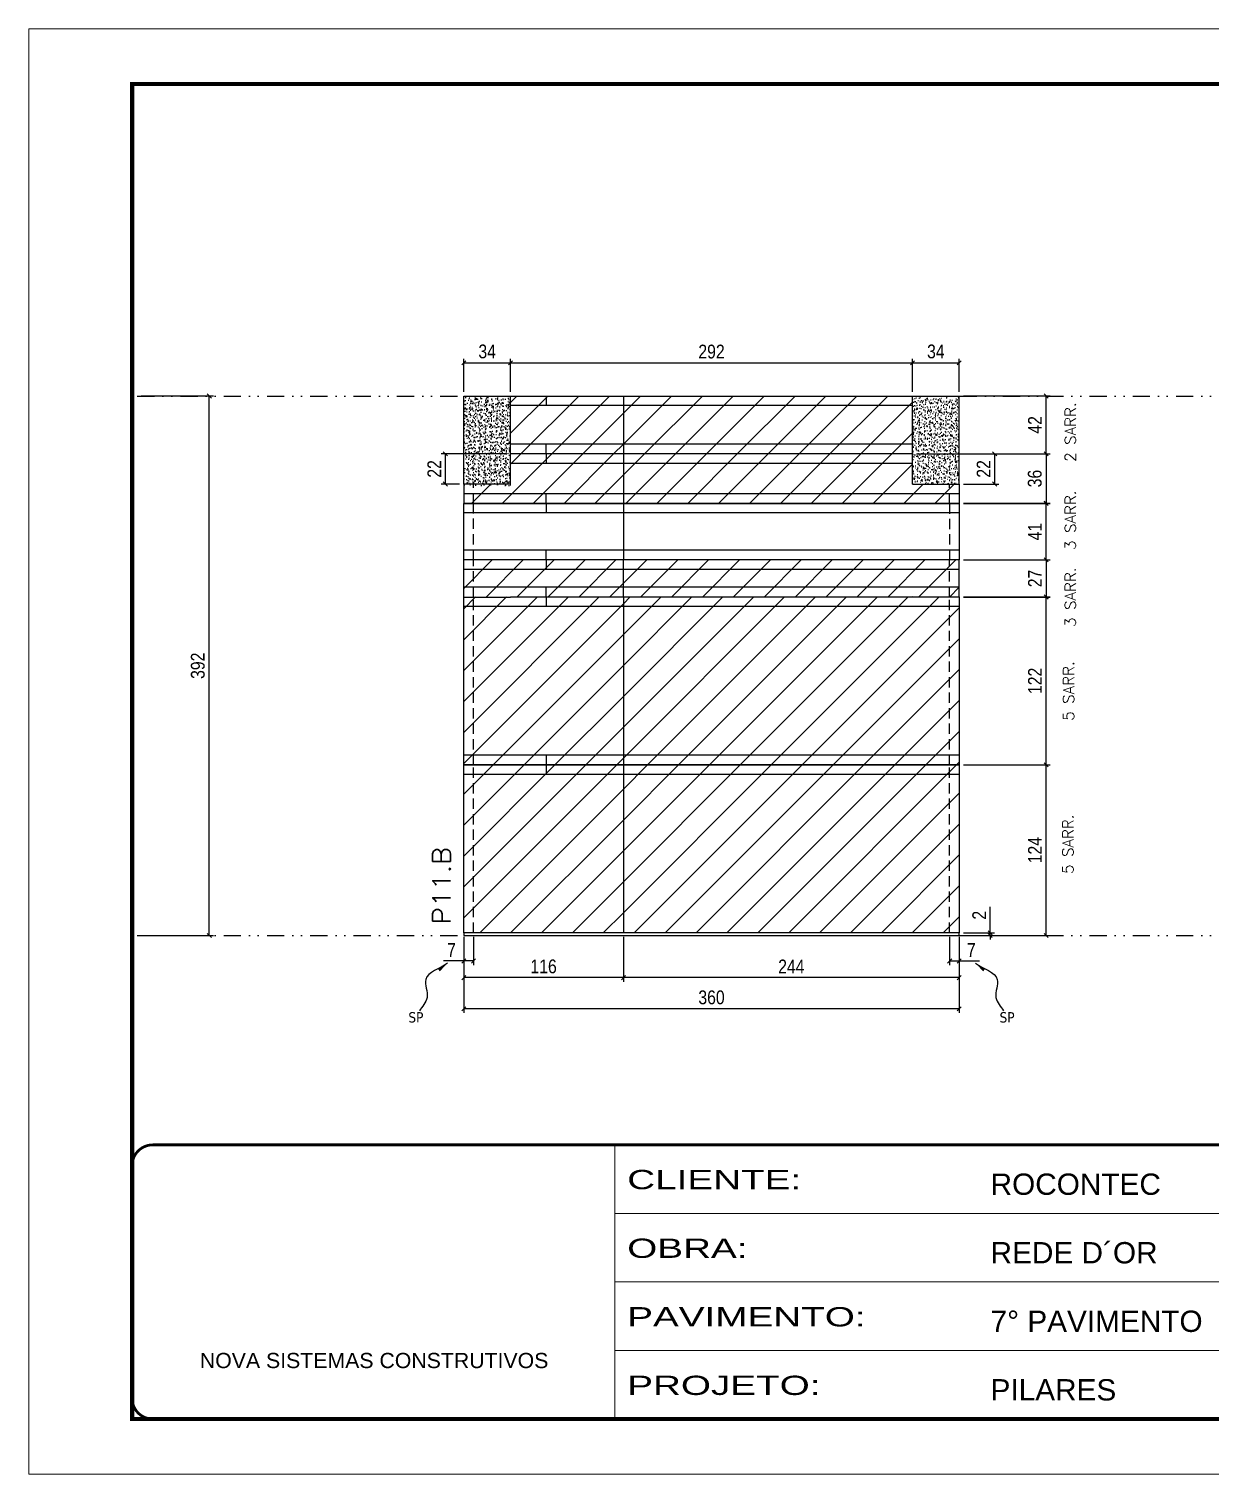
# Model space of a CAD drawing. Extents: x 28748 to 35002, y 14885 to 43501.
# Drawn here: x 31932 to 32790, y 30965 to 32015 of the extents above; entities that cross this region are included whole.
import ezdxf

# ---------------------------------------------------------------- set-up
doc = ezdxf.new("R2010")
doc.units = 0
for name, pattern in [('CONTINUO', [0]), ('DASHED', [0.75, 0.5, -0.25]), ('DIVIDE2', [0.625, 0.25, -0.125, 0, -0.125, 0, -0.125]), ('HIDDEN', [0.375, 0.25, -0.125])]:
    doc.linetypes.add(name, pattern=pattern)
for name, color, linetype in [('COTA', 241, 'Continuous'), ('Nível', 160, 'Continuous'), ('Painéis', 200, 'Continuous'), ('SARR_2.2x7', 40, 'Continuous'), ('Sarrafo de Pressão', 42, 'HIDDEN'), ('texto', 7, 'Continuous')]:
    doc.layers.add(name, color=color, linetype=linetype)
for name, color, linetype, lineweight in [('Folhas', 255, 'Continuous', 9), ('Hachura', 251, 'Continuous', 9), ('SARRAFO DE PRESSAO', 251, 'DASHED', 9), ('Texto Seção', 7, 'Continuous', 15)]:
    doc.layers.add(name, color=color, linetype=linetype, lineweight=lineweight)
doc.styles.add('ARIAL', font='arial.ttf')
doc.styles.add('COTA TECNICA', font='techl___.ttf', dxfattribs={"height": 10})
doc.styles.add('COTA TECNICA-50', font='techl___.ttf', dxfattribs={"height": 10})
doc.styles.add('REGUA-120', font='ROMANS.shx', dxfattribs={"height": 15})
doc.styles.add('ROMANS', font='romans.shx')
doc.styles.get("Standard").update_dxf_attribs({"font": 'arial.ttf'})
doc.styles.add('Tecnologia', font='')
doc.styles.get('Tecnologia').set_extended_font_data('Forgotten Futurist')
doc.dimstyles.new('COTA PAINEL-50', dxfattribs={"dimtxt": 10, "dimasz": 3, "dimexe": 3, "dimexo": 3, "dimgap": 3, "dimtad": 1, "dimdec": 1, "dimzin": 12, "dimdsep": 46, "dimtxsty": 'COTA TECNICA-50', "dimblk1": 'OBLIQUE', "dimblk2": 'OBLIQUE', "dimsah": 1, "dimcen": 0.9, "dimclrd": 4, "dimclre": 4, "dimclrt": 240, "dimadec": 1, "dimazin": 3, "dimtfac": 1, "dimtdec": 1, "dimtmove": 0, "dimatfit": 3, "dimfxl": 1, "dimtolj": 1, "dimtzin": 12, "dimarcsym": 0})
doc.dimstyles.new('PAINEL', dxfattribs={"dimtxt": 10, "dimasz": 3, "dimexe": 3, "dimexo": 3, "dimgap": 3, "dimtad": 1, "dimdec": 1, "dimzin": 12, "dimdsep": 46, "dimtxsty": 'COTA TECNICA', "dimblk1": 'OBLIQUE', "dimblk2": 'OBLIQUE', "dimsah": 1, "dimcen": 0.9, "dimclrd": 4, "dimclre": 4, "dimclrt": 240, "dimadec": 1, "dimazin": 3, "dimtfac": 1, "dimtdec": 1, "dimtmove": 0, "dimatfit": 3, "dimfxl": 1, "dimtolj": 1, "dimtzin": 12, "dimarcsym": 0})
doc.dimstyles.get("Standard").update_dxf_attribs({"dimtxt": 0.18, "dimasz": 0.18, "dimexe": 0.18, "dimexo": 0.0625, "dimgap": 0.09, "dimtad": 0, "dimtih": 1, "dimtoh": 1, "dimdec": 4, "dimzin": 0, "dimdsep": 46, "dimtxsty": 'Standard', "dimcen": 0.09, "dimadec": 0, "dimazin": 0, "dimtfac": 1, "dimtdec": 4, "dimtofl": 0, "dimtmove": 0, "dimatfit": 3, "dimfxl": 1, "dimtolj": 1, "dimtzin": 0, "dimarcsym": 0})
pattern_1 = [(50, (0.001, 54), (5.46554007, -0.47817257), [0.5715, -6.2865]), (355, (0.001, 54), (-1.05730264, 5.73170536), [0.4572, -5.0292175]), (100.451445, (0.4565, 53.96), (4.4082374, 5.25353256), [0.48570026, -5.34270734]), (46.1842, (0.001, 55.524), (8.1323712, -1.2612698), [0.85725, -9.42975]), (96.635558, (0.679, 55.419), (7.122124, 7.4227837), [0.7285507, -8.0140682]), (351.184151, (0.001, 55.524), (7.122124, 7.4227837), [0.685799, -7.543792]), (21, (0.763, 55.143), (4.54843174, -3.06795595), [0.5715, -6.2865]), (326, (0.763, 55.143), (1.85406085, 5.525639), [0.4572, -5.0292]), (71.451445, (1.142, 54.8873), (6.4024926, 2.45768307), [0.48570026, -5.3426981]), (37.5, (0.001, 54), (0.0926581, 2.53665117), [0, -4.96824, 0, -5.1054, 0, -5.04825]), (7.5, (0.001, 54), (2.00458988, 3.00541724), [0, -2.91084, 0, -4.85394, 0, -1.92405]), (327.5, (-1.6982, 54), (4.067717855, -0.17186232), [0, -1.905, 0, -5.9436, 0, -7.8867]), (317.5, (-2.4602, 54), (4.44387544, 0.76279473), [0, -2.4765, 0, -3.94716, 0, -5.6007])]
pattern_2 = [(45, (-100272.658, -2076.637), (-11.2253202, 11.2253202), [])]
pattern_3 = [(45, (0.001, 68), (-11.22532, 11.22532), [])]
pattern_4 = [(45, (-2e-11, -78.032), (-11.22532, 11.22532), [])]

# ---------------------------------------------------------------- blocks, each defined once
blk = doc.blocks.new('9999999999')
at = {"color": 30, "linetype": 'CONTINUO'}
for p, q in [((98564.6, 34230.2), (98564.6, 34429.4)), ((98564.6, 34379.6), (99584, 34379.6)), ((98564.6, 34329.8), (99488, 34329.8)), ((98564.6, 34280), (99488, 34280))]:
    blk.add_line(p, q, dxfattribs=at)
at = {"color": 30, "linetype": 'CONTINUO', "const_width": 2}
blk.add_lwpolyline([(99584, 34230.2), (99584, 34414.4, 0.414214), (99569, 34429.4), (98229, 34429.4, 0.414214), (98214, 34414.4), (98214, 34245.2, 0.414214), (98229, 34230.2), (99584, 34230.2)], format="xyb", dxfattribs=at)
at = {"layer": 'Folhas'}
blk.add_lwpolyline([(98139, 34190.2), (99624, 34190.2), (99624, 35240.2), (98139, 35240.2)], close=True, dxfattribs=at)
at = {"layer": 'Folhas', "color": 30, "const_width": 3}
blk.add_lwpolyline([(98214, 34230.2), (99584, 34230.2), (99584, 35200.2), (98214, 35200.2)], close=True, dxfattribs=at)
at = {"color": 7, "linetype": 'Continuous', "ltscale": 5, "style": 'ARIAL'}
for s, height, p in [('ROCONTEC', 15.48, (98837.7, 34393.1)), ('REDE D´OR', 15.48, (98837.7, 34343.3)), ('7° PAVIMENTO', 15.483, (98837.7, 34293.5)), ('NOVA SISTEMAS CONSTRUTIVOS', 11.059, (98263.2, 34267.2)), ('PILARES', 15.48, (98837.7, 34243.7))]:
    blk.add_text(s, height=height, dxfattribs=at).set_placement(p)
at = {"layer": 'Folhas', "color": 7, "style": 'Tecnologia', "width": 1.5}
for s, p in [('CLIENTE:', (98573.7, 34397.2)), ('OBRA:', (98573.7, 34347.3)), ('PAVIMENTO:', (98573.7, 34297.5)), ('PROJETO:', (98573.7, 34247.7))]:
    blk.add_text(s, height=14, dxfattribs=at).set_placement(p)
blk = doc.blocks.new('_Oblique')
at = {"color": 0, "linetype": 'ByBlock', "lineweight": -2}
blk.add_line((-0.5, -0.5), (0.5, 0.5), dxfattribs=at)
blk = doc.blocks.new('*D1778')
at = {"layer": 'COTA', "color": 4, "linetype": 'ByBlock', "lineweight": -2, "transparency": 16777216}
for p, q in [((32013.5, 31748.3), (32065.9, 31748.3)), ((32062.9, 31356.3), (32062.9, 31748.3)), ((32013.5, 31356.3), (32065.9, 31356.3))]:
    blk.add_line(p, q, dxfattribs=at)
at = {"layer": 'Defpoints', "color": 0, "linetype": 'ByBlock', "transparency": 16777216}
for p in [(32010.5, 31748.3), (32062.9, 31748.3), (32010.5, 31356.3)]:
    blk.add_point(p, dxfattribs=at)
at = {"layer": 'COTA', "color": 4, "linetype": 'ByBlock', "lineweight": -2, "transparency": 16777216, "xscale": 3, "yscale": 3, "zscale": 3}
for p, rotation in [((32062.9, 31748.3), 90), ((32062.9, 31356.3), 270)]:
    blk.add_blockref('_Oblique', p, dxfattribs=dict(at, rotation=rotation))
at = {"layer": 'COTA', "color": 240, "linetype": 'ByBlock', "transparency": 16777216, "insert": (32054.6, 31552.3), "char_height": 10, "attachment_point": 5, "rotation": 90, "style": 'COTA TECNICA'}
blk.add_mtext('\\A1;392', dxfattribs=at)
blk = doc.blocks.new('*D2327')
at = {"layer": 'COTA', "color": 4, "lineweight": -2, "transparency": 16777216}
for p, q in [((32247.8, 31355.3), (32247.8, 31300.1)), ((32607.8, 31355.3), (32607.8, 31300.1)), ((32607.8, 31303.1), (32247.8, 31303.1))]:
    blk.add_line(p, q, dxfattribs=at)
at = {"layer": 'Defpoints', "color": 0, "transparency": 16777216}
for p in [(32247.8, 31358.3), (32607.8, 31358.3), (32247.8, 31303.1)]:
    blk.add_point(p, dxfattribs=at)
at = {"layer": 'COTA', "color": 4, "lineweight": -2, "transparency": 16777216, "xscale": 3, "yscale": 3, "zscale": 3, "rotation": 180}
blk.add_blockref('_Oblique', (32247.8, 31303.1), dxfattribs=at)
at = {"layer": 'COTA', "color": 4, "lineweight": -2, "transparency": 16777216, "xscale": 3, "yscale": 3, "zscale": 3}
blk.add_blockref('_Oblique', (32607.8, 31303.1), dxfattribs=at)
at = {"layer": 'COTA', "color": 240, "transparency": 16777216, "insert": (32427.8, 31311.3), "char_height": 10, "attachment_point": 5, "style": 'COTA TECNICA'}
blk.add_mtext('\\A1;360', dxfattribs=at)
blk = doc.blocks.new('*D2328')
at = {"layer": 'COTA', "color": 4, "lineweight": -2, "transparency": 16777216}
for p, q in [((32600.8, 31355.3), (32600.8, 31334.8)), ((32607.8, 31353.3), (32607.8, 31334.8)), ((32600.8, 31337.8), (32607.8, 31337.8)), ((32607.8, 31337.8), (32622.5, 31337.8))]:
    blk.add_line(p, q, dxfattribs=at)
at = {"layer": 'Defpoints', "color": 0, "transparency": 16777216}
for p in [(32600.8, 31358.3), (32607.8, 31356.3), (32607.8, 31337.8)]:
    blk.add_point(p, dxfattribs=at)
at = {"layer": 'COTA', "color": 4, "lineweight": -2, "transparency": 16777216, "xscale": 3, "yscale": 3, "zscale": 3, "rotation": 180}
blk.add_blockref('_Oblique', (32600.8, 31337.8), dxfattribs=at)
at = {"layer": 'COTA', "color": 4, "lineweight": -2, "transparency": 16777216, "xscale": 3, "yscale": 3, "zscale": 3}
blk.add_blockref('_Oblique', (32607.8, 31337.8), dxfattribs=at)
at = {"layer": 'COTA', "color": 240, "transparency": 16777216, "insert": (32616.6, 31345.8), "char_height": 10, "attachment_point": 5, "style": 'COTA TECNICA-50'}
blk.add_mtext('\\A1;7', dxfattribs=at)
blk = doc.blocks.new('*D2329')
at = {"layer": 'COTA', "color": 4, "lineweight": -2, "transparency": 16777216}
for p, q in [((32247.8, 31353.3), (32247.8, 31334.8)), ((32254.8, 31355.3), (32254.8, 31334.8)), ((32247.8, 31337.8), (32233, 31337.8)), ((32254.8, 31337.8), (32247.8, 31337.8))]:
    blk.add_line(p, q, dxfattribs=at)
at = {"layer": 'Defpoints', "color": 0, "transparency": 16777216}
for p in [(32247.8, 31356.3), (32254.8, 31358.3), (32247.8, 31337.8)]:
    blk.add_point(p, dxfattribs=at)
at = {"layer": 'COTA', "color": 4, "lineweight": -2, "transparency": 16777216, "xscale": 3, "yscale": 3, "zscale": 3, "rotation": 180}
blk.add_blockref('_Oblique', (32247.8, 31337.8), dxfattribs=at)
at = {"layer": 'COTA', "color": 4, "lineweight": -2, "transparency": 16777216, "xscale": 3, "yscale": 3, "zscale": 3}
blk.add_blockref('_Oblique', (32254.8, 31337.8), dxfattribs=at)
at = {"layer": 'COTA', "color": 240, "transparency": 16777216, "insert": (32238.9, 31345.8), "char_height": 10, "attachment_point": 5, "style": 'COTA TECNICA-50'}
blk.add_mtext('\\A1;7', dxfattribs=at)
blk = doc.blocks.new('*D2330')
at = {"layer": 'COTA', "color": 4, "lineweight": -2, "transparency": 16777216}
for p, q in [((32610.8, 31480.3), (32673.9, 31480.3)), ((32670.9, 31356.3), (32670.9, 31480.3)), ((32610.8, 31356.3), (32673.9, 31356.3))]:
    blk.add_line(p, q, dxfattribs=at)
at = {"layer": 'Defpoints', "color": 0, "transparency": 16777216}
for p in [(32607.8, 31480.3), (32670.9, 31480.3), (32607.8, 31356.3)]:
    blk.add_point(p, dxfattribs=at)
at = {"layer": 'COTA', "color": 4, "lineweight": -2, "transparency": 16777216, "xscale": 3, "yscale": 3, "zscale": 3}
for p, rotation in [((32670.9, 31480.3), 90), ((32670.9, 31356.3), 270)]:
    blk.add_blockref('_Oblique', p, dxfattribs=dict(at, rotation=rotation))
at = {"layer": 'COTA', "color": 240, "transparency": 16777216, "insert": (32662.8, 31418.3), "char_height": 10, "attachment_point": 5, "rotation": 90, "style": 'COTA TECNICA-50'}
blk.add_mtext('\\A1;124', dxfattribs=at)
blk = doc.blocks.new('*D2331')
at = {"layer": 'COTA', "color": 4, "lineweight": -2, "transparency": 16777216}
for p, q in [((32630.3, 31358.3), (32630.3, 31377.1)), ((32610.8, 31358.3), (32633.3, 31358.3)), ((32610.8, 31356.3), (32633.3, 31356.3)), ((32630.3, 31356.3), (32630.3, 31358.3)), ((32630.3, 31356.3), (32630.3, 31353.3))]:
    blk.add_line(p, q, dxfattribs=at)
at = {"layer": 'Defpoints', "color": 0, "transparency": 16777216}
for p in [(32607.8, 31358.3), (32607.8, 31356.3), (32630.3, 31356.3)]:
    blk.add_point(p, dxfattribs=at)
at = {"layer": 'COTA', "color": 4, "lineweight": -2, "transparency": 16777216, "xscale": 3, "yscale": 3, "zscale": 3}
for p, rotation in [((32630.3, 31358.3), 270), ((32630.3, 31356.3), 90)]:
    blk.add_blockref('_Oblique', p, dxfattribs=dict(at, rotation=rotation))
at = {"layer": 'COTA', "color": 240, "transparency": 16777216, "insert": (32622.3, 31371), "char_height": 10, "attachment_point": 5, "rotation": 90, "style": 'COTA TECNICA-50'}
blk.add_mtext('\\A1;2', dxfattribs=at)
blk = doc.blocks.new('*D2332')
at = {"layer": 'COTA', "color": 4, "linetype": 'ByBlock', "lineweight": -2, "transparency": 16777216}
for p, q in [((32610.8, 31602.3), (32673.9, 31602.3)), ((32670.9, 31480.3), (32670.9, 31602.3)), ((32610.8, 31480.3), (32673.9, 31480.3))]:
    blk.add_line(p, q, dxfattribs=at)
at = {"layer": 'Defpoints', "color": 0, "linetype": 'ByBlock', "transparency": 16777216}
for p in [(32607.8, 31602.3), (32670.9, 31602.3), (32607.8, 31480.3)]:
    blk.add_point(p, dxfattribs=at)
at = {"layer": 'COTA', "color": 4, "linetype": 'ByBlock', "lineweight": -2, "transparency": 16777216, "xscale": 3, "yscale": 3, "zscale": 3}
for p, rotation in [((32670.9, 31602.3), 90), ((32670.9, 31480.3), 270)]:
    blk.add_blockref('_Oblique', p, dxfattribs=dict(at, rotation=rotation))
at = {"layer": 'COTA', "color": 240, "linetype": 'ByBlock', "transparency": 16777216, "insert": (32662.8, 31541.3), "char_height": 10, "attachment_point": 5, "rotation": 90, "style": 'COTA TECNICA'}
blk.add_mtext('\\A1;122', dxfattribs=at)
blk = doc.blocks.new('*D2335')
at = {"layer": 'COTA', "color": 4, "linetype": 'ByBlock', "lineweight": -2, "transparency": 16777216}
for p, q in [((32363.8, 31355.3), (32363.8, 31322.7)), ((32607.8, 31355.3), (32607.8, 31322.7)), ((32607.8, 31325.7), (32363.8, 31325.7))]:
    blk.add_line(p, q, dxfattribs=at)
at = {"layer": 'Defpoints', "color": 0, "linetype": 'ByBlock', "transparency": 16777216}
for p in [(32363.8, 31358.3), (32607.8, 31358.3), (32363.8, 31325.7)]:
    blk.add_point(p, dxfattribs=at)
at = {"layer": 'COTA', "color": 4, "linetype": 'ByBlock', "lineweight": -2, "transparency": 16777216, "xscale": 3, "yscale": 3, "zscale": 3, "rotation": 180}
blk.add_blockref('_Oblique', (32363.8, 31325.7), dxfattribs=at)
at = {"layer": 'COTA', "color": 4, "linetype": 'ByBlock', "lineweight": -2, "transparency": 16777216, "xscale": 3, "yscale": 3, "zscale": 3}
blk.add_blockref('_Oblique', (32607.8, 31325.7), dxfattribs=at)
at = {"layer": 'COTA', "color": 240, "linetype": 'ByBlock', "transparency": 16777216, "insert": (32485.8, 31333.8), "char_height": 10, "attachment_point": 5, "style": 'COTA TECNICA'}
blk.add_mtext('\\A1;244', dxfattribs=at)
blk = doc.blocks.new('*D2336')
at = {"layer": 'COTA', "color": 4, "linetype": 'ByBlock', "lineweight": -2, "transparency": 16777216}
for p, q in [((32247.8, 31353.3), (32247.8, 31322.7)), ((32363.8, 31355.3), (32363.8, 31322.7)), ((32363.8, 31325.7), (32247.8, 31325.7))]:
    blk.add_line(p, q, dxfattribs=at)
at = {"layer": 'Defpoints', "color": 0, "linetype": 'ByBlock', "transparency": 16777216}
for p in [(32247.8, 31356.3), (32363.8, 31358.3), (32247.8, 31325.7)]:
    blk.add_point(p, dxfattribs=at)
at = {"layer": 'COTA', "color": 4, "linetype": 'ByBlock', "lineweight": -2, "transparency": 16777216, "xscale": 3, "yscale": 3, "zscale": 3, "rotation": 180}
blk.add_blockref('_Oblique', (32247.8, 31325.7), dxfattribs=at)
at = {"layer": 'COTA', "color": 4, "linetype": 'ByBlock', "lineweight": -2, "transparency": 16777216, "xscale": 3, "yscale": 3, "zscale": 3}
blk.add_blockref('_Oblique', (32363.8, 31325.7), dxfattribs=at)
at = {"layer": 'COTA', "color": 240, "linetype": 'ByBlock', "transparency": 16777216, "insert": (32305.8, 31333.8), "char_height": 10, "attachment_point": 5, "style": 'COTA TECNICA'}
blk.add_mtext('\\A1;116', dxfattribs=at)
blk = doc.blocks.new('*D2333')
at = {"layer": 'COTA', "color": 4, "lineweight": -2, "transparency": 16777216}
for p, q in [((32576.8, 31706.3), (32673.9, 31706.3)), ((32670.9, 31706.3), (32670.9, 31670.3)), ((32610.8, 31670.3), (32673.9, 31670.3))]:
    blk.add_line(p, q, dxfattribs=at)
at = {"layer": 'Defpoints', "color": 0, "transparency": 16777216}
for p in [(32573.8, 31706.3), (32607.8, 31670.3), (32670.9, 31670.3)]:
    blk.add_point(p, dxfattribs=at)
at = {"layer": 'COTA', "color": 4, "lineweight": -2, "transparency": 16777216, "xscale": 3, "yscale": 3, "zscale": 3}
for p, rotation in [((32670.9, 31706.3), 90), ((32670.9, 31670.3), 270)]:
    blk.add_blockref('_Oblique', p, dxfattribs=dict(at, rotation=rotation))
at = {"layer": 'COTA', "color": 240, "transparency": 16777216, "insert": (32662.7, 31688.3), "char_height": 10, "attachment_point": 5, "rotation": 90, "style": 'COTA TECNICA-50'}
blk.add_mtext('\\A1;36', dxfattribs=at)
blk = doc.blocks.new('*D2334')
at = {"layer": 'COTA', "color": 4, "lineweight": -2, "transparency": 16777216}
for p, q in [((32610.8, 31748.3), (32673.9, 31748.3)), ((32670.9, 31706.3), (32670.9, 31748.3)), ((32576.8, 31706.3), (32673.9, 31706.3))]:
    blk.add_line(p, q, dxfattribs=at)
at = {"layer": 'Defpoints', "color": 0, "transparency": 16777216}
for p in [(32607.8, 31748.3), (32670.9, 31748.3), (32573.8, 31706.3)]:
    blk.add_point(p, dxfattribs=at)
at = {"layer": 'COTA', "color": 4, "lineweight": -2, "transparency": 16777216, "xscale": 3, "yscale": 3, "zscale": 3}
for p, rotation in [((32670.9, 31748.3), 90), ((32670.9, 31706.3), 270)]:
    blk.add_blockref('_Oblique', p, dxfattribs=dict(at, rotation=rotation))
at = {"layer": 'COTA', "color": 240, "transparency": 16777216, "insert": (32662.8, 31727.3), "char_height": 10, "attachment_point": 5, "rotation": 90, "style": 'COTA TECNICA-50'}
blk.add_mtext('\\A1;42', dxfattribs=at)
blk = doc.blocks.new('*D2337')
at = {"layer": 'COTA', "color": 4, "lineweight": -2, "transparency": 16777216}
for p, q in [((32281.8, 31751.3), (32281.8, 31775.4)), ((32573.8, 31751.3), (32573.8, 31775.4)), ((32281.8, 31772.4), (32573.8, 31772.4))]:
    blk.add_line(p, q, dxfattribs=at)
at = {"layer": 'Defpoints', "color": 0, "transparency": 16777216}
for p in [(32573.8, 31772.4), (32281.8, 31748.3), (32573.8, 31748.3)]:
    blk.add_point(p, dxfattribs=at)
at = {"layer": 'COTA', "color": 4, "lineweight": -2, "transparency": 16777216, "xscale": 3, "yscale": 3, "zscale": 3, "rotation": 180}
blk.add_blockref('_Oblique', (32281.8, 31772.4), dxfattribs=at)
at = {"layer": 'COTA', "color": 4, "lineweight": -2, "transparency": 16777216, "xscale": 3, "yscale": 3, "zscale": 3}
blk.add_blockref('_Oblique', (32573.8, 31772.4), dxfattribs=at)
at = {"layer": 'COTA', "color": 240, "transparency": 16777216, "insert": (32427.8, 31780.5), "char_height": 10, "attachment_point": 5, "style": 'COTA TECNICA'}
blk.add_mtext('\\A1;292', dxfattribs=at)
blk = doc.blocks.new('*D2338')
at = {"layer": 'COTA', "color": 4, "lineweight": -2, "transparency": 16777216}
for p, q in [((32278.8, 31706.3), (32231.4, 31706.3)), ((32234.4, 31706.3), (32234.4, 31684.3)), ((32244.8, 31684.3), (32231.4, 31684.3))]:
    blk.add_line(p, q, dxfattribs=at)
at = {"layer": 'Defpoints', "color": 0, "transparency": 16777216}
for p in [(32281.8, 31706.3), (32234.4, 31684.3), (32247.8, 31684.3)]:
    blk.add_point(p, dxfattribs=at)
at = {"layer": 'COTA', "color": 4, "lineweight": -2, "transparency": 16777216, "xscale": 3, "yscale": 3, "zscale": 3}
for p, rotation in [((32234.4, 31706.3), 90), ((32234.4, 31684.3), 270)]:
    blk.add_blockref('_Oblique', p, dxfattribs=dict(at, rotation=rotation))
at = {"layer": 'COTA', "color": 240, "transparency": 16777216, "insert": (32226.4, 31695.3), "char_height": 10, "attachment_point": 5, "rotation": 90, "style": 'COTA TECNICA'}
blk.add_mtext('\\A1;22', dxfattribs=at)
blk = doc.blocks.new('*D2339')
at = {"layer": 'COTA', "color": 4, "lineweight": -2, "transparency": 16777216}
for p, q in [((32576.8, 31706.3), (32636.5, 31706.3)), ((32633.5, 31706.3), (32633.5, 31684.3)), ((32610.8, 31684.3), (32636.5, 31684.3))]:
    blk.add_line(p, q, dxfattribs=at)
at = {"layer": 'Defpoints', "color": 0, "transparency": 16777216}
for p in [(32573.8, 31706.3), (32607.8, 31684.3), (32633.5, 31684.3)]:
    blk.add_point(p, dxfattribs=at)
at = {"layer": 'COTA', "color": 4, "lineweight": -2, "transparency": 16777216, "xscale": 3, "yscale": 3, "zscale": 3}
for p, rotation in [((32633.5, 31706.3), 90), ((32633.5, 31684.3), 270)]:
    blk.add_blockref('_Oblique', p, dxfattribs=dict(at, rotation=rotation))
at = {"layer": 'COTA', "color": 240, "transparency": 16777216, "insert": (32625.5, 31695.3), "char_height": 10, "attachment_point": 5, "rotation": 90, "style": 'COTA TECNICA'}
blk.add_mtext('\\A1;22', dxfattribs=at)
blk = doc.blocks.new('*D2340')
at = {"layer": 'COTA', "color": 4, "lineweight": -2, "transparency": 16777216}
for p, q in [((32610.8, 31629.2), (32673.9, 31629.2)), ((32670.9, 31629.2), (32670.9, 31602.2)), ((32610.8, 31602.2), (32673.9, 31602.2))]:
    blk.add_line(p, q, dxfattribs=at)
at = {"layer": 'Defpoints', "color": 0, "transparency": 16777216}
for p in [(32607.8, 31629.2), (32607.8, 31602.2), (32670.9, 31602.2)]:
    blk.add_point(p, dxfattribs=at)
at = {"layer": 'COTA', "color": 4, "lineweight": -2, "transparency": 16777216, "xscale": 3, "yscale": 3, "zscale": 3}
for p, rotation in [((32670.9, 31629.2), 90), ((32670.9, 31602.2), 270)]:
    blk.add_blockref('_Oblique', p, dxfattribs=dict(at, rotation=rotation))
at = {"layer": 'COTA', "color": 240, "transparency": 16777216, "insert": (32662.8, 31615.7), "char_height": 10, "attachment_point": 5, "rotation": 90, "style": 'COTA TECNICA'}
blk.add_mtext('\\A1;27', dxfattribs=at)
blk = doc.blocks.new('*D2544')
at = {"layer": 'COTA', "color": 4, "lineweight": -2, "transparency": 16777216}
for p, q in [((32610.8, 31670.2), (32673.9, 31670.2)), ((32670.9, 31629.2), (32670.9, 31670.2)), ((32610.8, 31629.2), (32673.9, 31629.2))]:
    blk.add_line(p, q, dxfattribs=at)
at = {"layer": 'Defpoints', "color": 0, "transparency": 16777216}
for p in [(32607.8, 31670.2), (32670.9, 31670.2), (32607.8, 31629.2)]:
    blk.add_point(p, dxfattribs=at)
at = {"layer": 'COTA', "color": 4, "lineweight": -2, "transparency": 16777216, "xscale": 3, "yscale": 3, "zscale": 3}
for p, rotation in [((32670.9, 31670.2), 90), ((32670.9, 31629.2), 270)]:
    blk.add_blockref('_Oblique', p, dxfattribs=dict(at, rotation=rotation))
at = {"layer": 'COTA', "color": 240, "transparency": 16777216, "insert": (32662.8, 31649.7), "char_height": 10, "attachment_point": 5, "rotation": 90, "style": 'COTA TECNICA'}
blk.add_mtext('\\A1;41', dxfattribs=at)
blk = doc.blocks.new('*D2545')
at = {"layer": 'COTA', "color": 4, "lineweight": -2, "transparency": 16777216}
for p, q in [((32573.8, 31751.3), (32573.8, 31775.4)), ((32607.8, 31751.3), (32607.8, 31775.4)), ((32573.8, 31772.4), (32607.8, 31772.4))]:
    blk.add_line(p, q, dxfattribs=at)
at = {"layer": 'Defpoints', "color": 0, "transparency": 16777216}
for p in [(32607.8, 31772.4), (32573.8, 31748.3), (32607.8, 31748.3)]:
    blk.add_point(p, dxfattribs=at)
at = {"layer": 'COTA', "color": 4, "lineweight": -2, "transparency": 16777216, "xscale": 3, "yscale": 3, "zscale": 3, "rotation": 180}
blk.add_blockref('_Oblique', (32573.8, 31772.4), dxfattribs=at)
at = {"layer": 'COTA', "color": 4, "lineweight": -2, "transparency": 16777216, "xscale": 3, "yscale": 3, "zscale": 3}
blk.add_blockref('_Oblique', (32607.8, 31772.4), dxfattribs=at)
at = {"layer": 'COTA', "color": 240, "transparency": 16777216, "insert": (32590.8, 31780.6), "char_height": 10, "attachment_point": 5, "style": 'COTA TECNICA'}
blk.add_mtext('\\A1;34', dxfattribs=at)
blk = doc.blocks.new('*D2546')
at = {"layer": 'COTA', "color": 4, "lineweight": -2, "transparency": 16777216}
for p, q in [((32247.8, 31751.3), (32247.8, 31775.4)), ((32281.8, 31751.3), (32281.8, 31775.4)), ((32247.8, 31772.4), (32281.8, 31772.4))]:
    blk.add_line(p, q, dxfattribs=at)
at = {"layer": 'Defpoints', "color": 0, "transparency": 16777216}
for p in [(32281.8, 31772.4), (32247.8, 31748.3), (32281.8, 31748.3)]:
    blk.add_point(p, dxfattribs=at)
at = {"layer": 'COTA', "color": 4, "lineweight": -2, "transparency": 16777216, "xscale": 3, "yscale": 3, "zscale": 3, "rotation": 180}
blk.add_blockref('_Oblique', (32247.8, 31772.4), dxfattribs=at)
at = {"layer": 'COTA', "color": 4, "lineweight": -2, "transparency": 16777216, "xscale": 3, "yscale": 3, "zscale": 3}
blk.add_blockref('_Oblique', (32281.8, 31772.4), dxfattribs=at)
at = {"layer": 'COTA', "color": 240, "transparency": 16777216, "insert": (32264.8, 31780.6), "char_height": 10, "attachment_point": 5, "style": 'COTA TECNICA'}
blk.add_mtext('\\A1;34', dxfattribs=at)

msp = doc.modelspace()

# ---------------------------------------------------------------- hatches: boundary and pattern name
at = {"layer": 'COTA', "linetype": 'ByBlock'}
h = msp.add_hatch(dxfattribs=at)
h.set_pattern_fill('AR-CONC', color=256, scale=0.03)
h.set_pattern_definition(pattern_1)
h.paths.add_polyline_path([(32281.78, 31747.28), (32247.78, 31747.28), (32247.78, 31683.28), (32281.78, 31683.28)])
h = msp.add_hatch(dxfattribs=at)
h.set_pattern_fill('AR-CONC', color=256, scale=0.03)
h.set_pattern_definition(pattern_1)
h.paths.add_polyline_path([(32607.78, 31747.28), (32573.78, 31747.28), (32573.78, 31684.28), (32607.78, 31684.28)])
at = {"layer": 'Hachura', "linetype": 'ByBlock'}
h = msp.add_hatch(dxfattribs=at)
h.set_pattern_fill('ANSI31', color=256, scale=5)
h.set_pattern_definition(pattern_3)
h.paths.add_polyline_path([(32363.78, 31748.28), (32281.78, 31748.28), (32281.78, 31706.28), (32363.78, 31706.28)])
h = msp.add_hatch(dxfattribs=at)
h.set_pattern_fill('ANSI31', color=256, scale=5)
h.set_pattern_definition(pattern_3)
h.paths.add_polyline_path([(32573.78, 31748.28), (32363.78, 31748.28), (32363.78, 31706.28), (32573.78, 31706.28)])
h.paths.add_polyline_path([(32413.14, 31714.71), (32442.91, 31714.71), (32442.91, 31735.3), (32413.14, 31735.3)], flags=24)
h = msp.add_hatch(dxfattribs=at)
h.set_pattern_fill('ANSI31', color=256, scale=5)
h.set_pattern_definition(pattern_3)
h.paths.add_polyline_path([(32363.78, 31670.25), (32363.78, 31706.28), (32281.78, 31706.28), (32281.78, 31684.28), (32247.78, 31684.28), (32247.78, 31670.24)])
h = msp.add_hatch(dxfattribs=at)
h.set_pattern_fill('ANSI31', color=256, scale=5)
h.set_pattern_definition(pattern_3)
h.paths.add_polyline_path([(32607.78, 31670.28), (32607.78, 31684.28), (32573.78, 31684.28), (32573.78, 31706.28), (32363.78, 31706.28), (32363.78, 31670.25)])
h = msp.add_hatch(dxfattribs=at)
h.set_pattern_fill('ANSI31', color=256, scale=5)
h.set_pattern_definition(pattern_4)
h.paths.add_polyline_path([(32363.78, 31602.24), (32363.78, 31629.24), (32247.78, 31629.24), (32247.78, 31602.24), (32281.78, 31602.24)])
h = msp.add_hatch(dxfattribs=at)
h.set_pattern_fill('ANSI31', color=256, scale=5)
h.set_pattern_definition(pattern_4)
h.paths.add_polyline_path([(32363.78, 31629.24), (32363.78, 31602.24), (32573.78, 31602.24), (32607.78, 31602.24), (32607.78, 31629.24)])
h = msp.add_hatch(dxfattribs=at)
h.set_pattern_fill('ANSI31', color=256, scale=5)
h.set_pattern_definition(pattern_2)
h.paths.add_polyline_path([(32247.78, 31602.28), (32247.78, 31480.28), (32363.78, 31480.28), (32363.78, 31602.28)])
h = msp.add_hatch(dxfattribs=at)
h.set_pattern_fill('ANSI31', color=256, scale=5)
h.set_pattern_definition(pattern_2)
h.paths.add_polyline_path([(32363.78, 31602.28), (32363.78, 31480.28), (32607.78, 31480.28), (32607.78, 31602.28)])
h = msp.add_hatch(dxfattribs=at)
h.set_pattern_fill('ANSI31', color=256, scale=5)
h.set_pattern_definition(pattern_2)
h.paths.add_polyline_path([(32363.78, 31480.28), (32247.78, 31480.28), (32247.78, 31358.28), (32363.78, 31358.28)])
h = msp.add_hatch(dxfattribs=at)
h.set_pattern_fill('ANSI31', color=256, scale=5)
h.set_pattern_definition(pattern_2)
h.paths.add_polyline_path([(32363.78, 31480.28), (32363.78, 31358.28), (32607.78, 31358.28), (32607.78, 31480.28)])

# ---------------------------------------------------------------- linework, layer by layer
at = {"layer": 'COTA', "linetype": 'ByBlock'}
for p, q in [((32247.78, 31684.28), (32247.78, 31748.28)), ((32247.78, 31748.28), (32281.78, 31748.28)), ((32573.78, 31748.28), (32607.78, 31748.28)), ((32607.78, 31684.28), (32607.78, 31748.28)), ((32247.78, 31602.24), (32281.78, 31602.24)), ((32607.78, 31602.24), (32573.78, 31602.25))]:
    msp.add_line(p, q, dxfattribs=at)
at = {"layer": 'Nível', "color": 4, "linetype": 'DIVIDE2', "ltscale": 50}
for p, q in [((32010.51, 31748.28), (33363.34, 31748.28)), ((32010.51, 31356.28), (33363.34, 31356.28))]:
    msp.add_line(p, q, dxfattribs=at)
at = {"layer": 'Painéis'}
for p, q in [((32281.78, 31684.28), (32281.78, 31748.28)), ((32281.78, 31748.28), (32573.78, 31748.28)), ((32363.78, 31748.28), (32363.78, 31670.25)), ((32573.78, 31684.28), (32573.78, 31748.28)), ((32573.78, 31706.28), (32281.78, 31706.28)), ((32281.78, 31684.28), (32247.78, 31684.28)), ((32247.78, 31684.28), (32247.78, 31670.24)), ((32573.78, 31684.28), (32607.78, 31684.28)), ((32607.78, 31684.28), (32607.78, 31670.28)), ((32607.78, 31670.28), (32247.78, 31670.24)), ((32247.78, 31670.24), (32607.78, 31670.24)), ((32363.78, 31670.25), (32363.78, 31629.24)), ((32247.78, 31602.24), (32247.78, 31629.24)), ((32363.78, 31602.24), (32363.78, 31629.24)), ((32607.78, 31602.24), (32607.78, 31629.24)), ((32247.78, 31358.28), (32247.78, 31602.24)), ((32247.78, 31602.24), (32281.78, 31602.24)), ((32573.78, 31602.24), (32281.78, 31602.24)), ((32363.78, 31602.25), (32363.78, 31358.28)), ((32573.78, 31602.24), (32573.78, 31602.24)), ((32607.78, 31602.24), (32573.78, 31602.23)), ((32607.78, 31602.28), (32607.78, 31358.28)), ((32247.78, 31480.28), (32607.78, 31480.28)), ((32607.78, 31480.28), (32247.78, 31480.28)), ((32607.78, 31358.28), (32247.78, 31358.28))]:
    msp.add_line(p, q, dxfattribs=at)
for points in [[(32247.78, 31670.24), (32607.78, 31670.24), (32607.78, 31629.24), (32247.78, 31629.24)], [(32607.78, 31358.28), (32247.78, 31358.28), (32247.78, 31356.28), (32607.78, 31356.28)]]:
    msp.add_lwpolyline(points, close=True, dxfattribs=at)
at = {"layer": 'SARR_2.2x7'}
for p, q in [((32307.78, 31748.3), (32307.78, 31741.3)), ((32307.78, 31741.3), (32281.78, 31741.3)), ((32573.78, 31741.3), (32307.78, 31741.3)), ((32307.78, 31713.25), (32281.78, 31713.25)), ((32573.78, 31713.25), (32307.78, 31713.25)), ((32307.78, 31706.25), (32307.78, 31713.25)), ((32307.78, 31706.25), (32307.78, 31699.25)), ((32307.78, 31699.25), (32281.78, 31699.25)), ((32573.78, 31699.25), (32307.78, 31699.25)), ((32307.78, 31677.28), (32247.78, 31677.28)), ((32607.78, 31677.28), (32307.78, 31677.28)), ((32307.78, 31670.28), (32307.78, 31677.28)), ((32307.78, 31670.28), (32307.78, 31663.28)), ((32307.78, 31663.28), (32247.78, 31663.28)), ((32607.78, 31663.28), (32307.78, 31663.28)), ((32307.78, 31636.22), (32247.78, 31636.22)), ((32607.78, 31636.22), (32307.78, 31636.22)), ((32307.78, 31629.22), (32307.78, 31636.22)), ((32307.78, 31629.22), (32307.78, 31622.22)), ((32307.78, 31622.22), (32247.78, 31622.22)), ((32607.78, 31622.22), (32307.78, 31622.22)), ((32307.78, 31609.27), (32247.78, 31609.27)), ((32607.78, 31609.27), (32307.78, 31609.27)), ((32307.78, 31602.27), (32307.78, 31609.27)), ((32307.78, 31595.28), (32247.78, 31595.28)), ((32288.78, 31602.24), (32281.78, 31602.24)), ((32307.78, 31602.28), (32307.78, 31595.28)), ((32607.78, 31595.28), (32307.78, 31595.28)), ((32573.78, 31602.24), (32566.78, 31602.24)), ((32307.78, 31487.28), (32247.78, 31487.28)), ((32607.78, 31487.28), (32307.78, 31487.28)), ((32307.78, 31487.28), (32307.78, 31473.28)), ((32307.78, 31473.28), (32247.78, 31473.28)), ((32607.78, 31473.28), (32307.78, 31473.28))]:
    msp.add_line(p, q, dxfattribs=at)
at = {"layer": 'Sarrafo de Pressão', "ltscale": 30}
for p, q in [((32254.78, 31670.28), (32254.78, 31684.28)), ((32600.78, 31670.28), (32600.78, 31684.28)), ((32254.78, 31629.24), (32254.78, 31670.28)), ((32600.78, 31670.28), (32600.78, 31629.24)), ((32254.78, 31602.24), (32254.78, 31629.24)), ((32600.78, 31602.24), (32600.78, 31629.24)), ((32254.78, 31480.28), (32254.78, 31602.28)), ((32600.78, 31480.28), (32600.78, 31602.28)), ((32254.78, 31358.28), (32254.78, 31480.28)), ((32600.78, 31358.28), (32600.78, 31480.28))]:
    msp.add_line(p, q, dxfattribs=at)

# ---------------------------------------------------------------- block references
at = {"layer": 'SARRAFO DE PRESSAO', "color": 6, "linetype": 'ByBlock'}
msp.add_blockref('9999999999', (-66207.14, -3225.21), dxfattribs=at)

# ---------------------------------------------------------------- texts
at = {"layer": 'texto', "color": 0, "char_height": 7.5, "attachment_point": 5}
for insert in [(32213, 31296.79), (32642.55, 31296.79)]:
    msp.add_mtext('{\\fTahoma|b0|i0|c0|p34;\\C4;SP}', dxfattribs=dict(at, insert=insert))
at = {"layer": 'Texto Seção', "linetype": 'Continuous', "style": 'ROMANS'}
for s, p in [('2 SARR.', (32692.51, 31700.43)), ('3 SARR.', (32692.5, 31636.41)), ('3 SARR.', (32692.5, 31580.48)), ('5 SARR.', (32691.2, 31512.31)), ('5 SARR.', (32690.78, 31400.99))]:
    msp.add_text(s, height=8, rotation=90, dxfattribs=at).set_placement(p)
at = {"layer": 'Texto Seção', "style": 'REGUA-120', "width": 1.1}
msp.add_text('P11.B', height=13, rotation=90, dxfattribs=at).set_placement((32238.19, 31364.17))

# ---------------------------------------------------------------- dimensions: what is measured, and where the dimension line sits
at = {"layer": 'COTA'}
for base, p1, p2, dimstyle, picture, middle in [((32281.78, 31772.37), (32247.78, 31748.28), (32281.78, 31748.28), 'PAINEL', '*D2546', (32264.78, 31780.59)), ((32573.78, 31772.37), (32281.78, 31748.28), (32573.78, 31748.26), 'PAINEL', '*D2337', (32427.78, 31780.45)), ((32607.78, 31772.37), (32573.78, 31748.28), (32607.78, 31748.28), 'PAINEL', '*D2545', (32590.78, 31780.59)), ((32607.78, 31337.77), (32600.78, 31358.28), (32607.78, 31356.28), 'COTA PAINEL-50', '*D2328', (32616.64, 31345.84))]:
    dim = msp.add_linear_dim(base=base, p1=p1, p2=p2, dimstyle=dimstyle, dxfattribs=at)
    dim.commit()
    dim.dimension.update_dxf_attribs({"geometry": picture, "text_midpoint": middle})
at = {"layer": 'COTA', "linetype": 'ByBlock'}
for base, p1, p2, angle, picture, middle in [((32062.85, 31748.28), (32010.51, 31356.28), (32010.51, 31748.28), 90, '*D1778', (32054.6, 31552.28)), ((32363.78, 31325.68), (32607.78, 31358.28), (32363.78, 31358.28), 180, '*D2335', (32485.78, 31333.75))]:
    dim = msp.add_linear_dim(base=base, p1=p1, p2=p2, angle=angle, dimstyle='PAINEL', dxfattribs=at)
    dim.commit()
    dim.dimension.update_dxf_attribs({"geometry": picture, "text_midpoint": middle})
at = {"layer": 'COTA'}
for base, p1, p2, angle, dimstyle, picture, middle in [((32670.9, 31748.28), (32573.78, 31706.28), (32607.78, 31748.28), 90, 'COTA PAINEL-50', '*D2334', (32662.83, 31727.28)), ((32234.39, 31684.28), (32281.78, 31706.28), (32247.78, 31684.28), 90, 'PAINEL', '*D2338', (32226.39, 31695.28)), ((32670.9, 31670.28), (32573.78, 31706.28), (32607.78, 31670.28), 90, 'COTA PAINEL-50', '*D2333', (32662.68, 31688.28)), ((32633.49, 31684.28), (32573.78, 31706.28), (32607.78, 31684.28), 90, 'PAINEL', '*D2339', (32625.49, 31695.28)), ((32670.9, 31670.24), (32607.78, 31629.24), (32607.78, 31670.24), 90, 'PAINEL', '*D2544', (32662.83, 31649.74)), ((32670.9, 31602.24), (32607.78, 31629.24), (32607.78, 31602.24), 90, 'PAINEL', '*D2340', (32662.82, 31615.74)), ((32670.9, 31480.28), (32607.78, 31356.28), (32607.78, 31480.28), 90, 'COTA PAINEL-50', '*D2330', (32662.82, 31418.28)), ((32247.78, 31337.77), (32254.78, 31358.28), (32247.78, 31356.28), 180, 'COTA PAINEL-50', '*D2329', (32238.91, 31345.84))]:
    dim = msp.add_linear_dim(base=base, p1=p1, p2=p2, angle=angle, dimstyle=dimstyle, dxfattribs=at)
    dim.commit()
    dim.dimension.update_dxf_attribs({"geometry": picture, "text_midpoint": middle})
at = {"layer": 'COTA', "linetype": 'ByBlock'}
for base, p1, p2, angle, picture, middle in [((32670.9, 31602.28), (32607.78, 31480.28), (32607.78, 31602.28), 90, '*D2332', (32662.84, 31541.28)), ((32247.78, 31325.68), (32363.78, 31358.28), (32247.78, 31356.28), 180, '*D2336', (32305.78, 31333.78))]:
    dim = msp.add_linear_dim(base=base, p1=p1, p2=p2, angle=angle, dimstyle='PAINEL', override={"dimtmove": 1}, dxfattribs=at)
    dim.commit()
    dim.dimension.update_dxf_attribs({"geometry": picture, "text_midpoint": middle})
at = {"layer": 'COTA'}
dim = msp.add_linear_dim(base=(32630.3, 31356.28), p1=(32607.78, 31358.28), p2=(32607.78, 31356.28), angle=90, dimstyle='COTA PAINEL-50', dxfattribs=at)
dim.commit()
dim.dimension.update_dxf_attribs({"geometry": '*D2331', "text_midpoint": (32630.3, 31371.02), "dimtype": 160})
dim = msp.add_linear_dim(base=(32247.78, 31303.09), p1=(32607.78, 31358.28), p2=(32247.78, 31358.28), angle=180, dimstyle='PAINEL', override={"dimarcsym": 2}, dxfattribs=at)
dim.commit()
dim.dimension.update_dxf_attribs({"geometry": '*D2327', "text_midpoint": (32427.78, 31311.31)})

# ---------------------------------------------------------------- leaders
at = {"layer": 'COTA', "path_type": 1}
for points in [[(32235.95, 31336.1), (32220.16, 31324.26), (32221.09, 31311.25), (32215.53, 31301.47)], [(32619.61, 31336.1), (32635.39, 31324.26), (32634.47, 31311.25), (32640.02, 31301.47)]]:
    msp.add_leader(points, dimstyle='Standard', override={"dimasz": 8}, dxfattribs=at)

doc.saveas('drawing.dxf')
